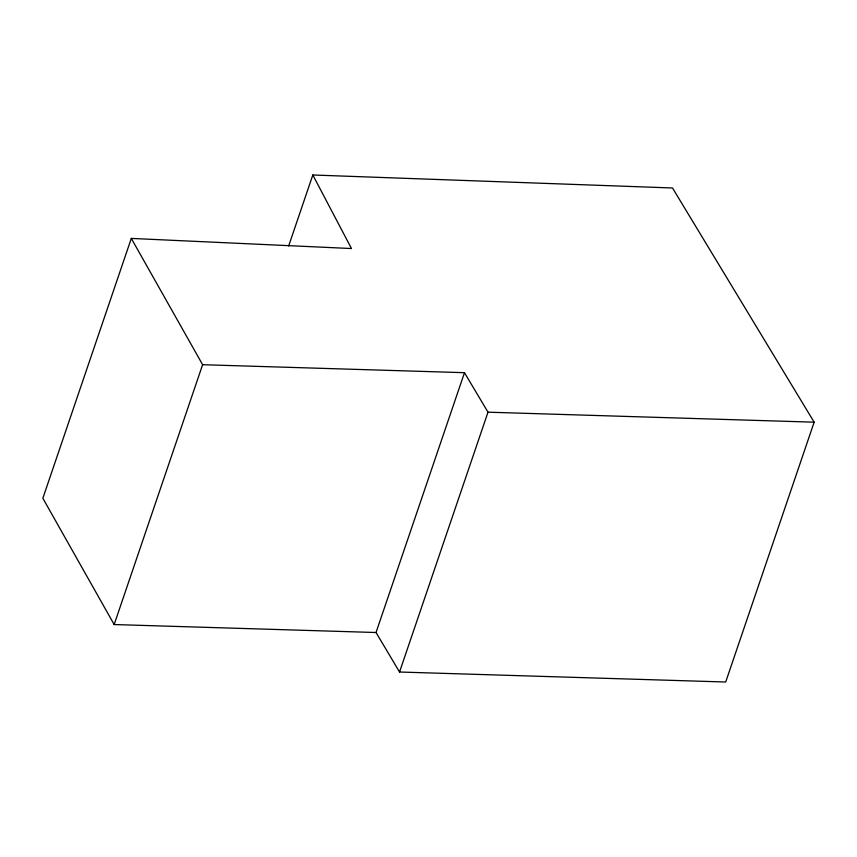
<?xml version="1.0" encoding="UTF-8"?>
<svg xmlns="http://www.w3.org/2000/svg" width="857" height="857" viewBox="0 0 857 857"><rect width="100%" height="100%" fill="white"/><g stroke="black" fill="none" stroke-linecap="round" stroke-linejoin="round"><path stroke-width="1.29" d="M312.816 174.989L351.477 248.541L131.303 238.417L42.85 498.249L114.163 624.549L376.03 632.52L399.544 672.017L725.697 682.011L814.15 422.18L672.509 187.983L312.816 174.989L288.659 245.97M114.163 624.549L202.616 364.707L131.303 238.417M376.03 632.52L464.483 372.688L202.616 364.707M399.544 672.017L487.997 412.185L464.483 372.688M487.997 412.185L814.15 422.18"/></g></svg>
